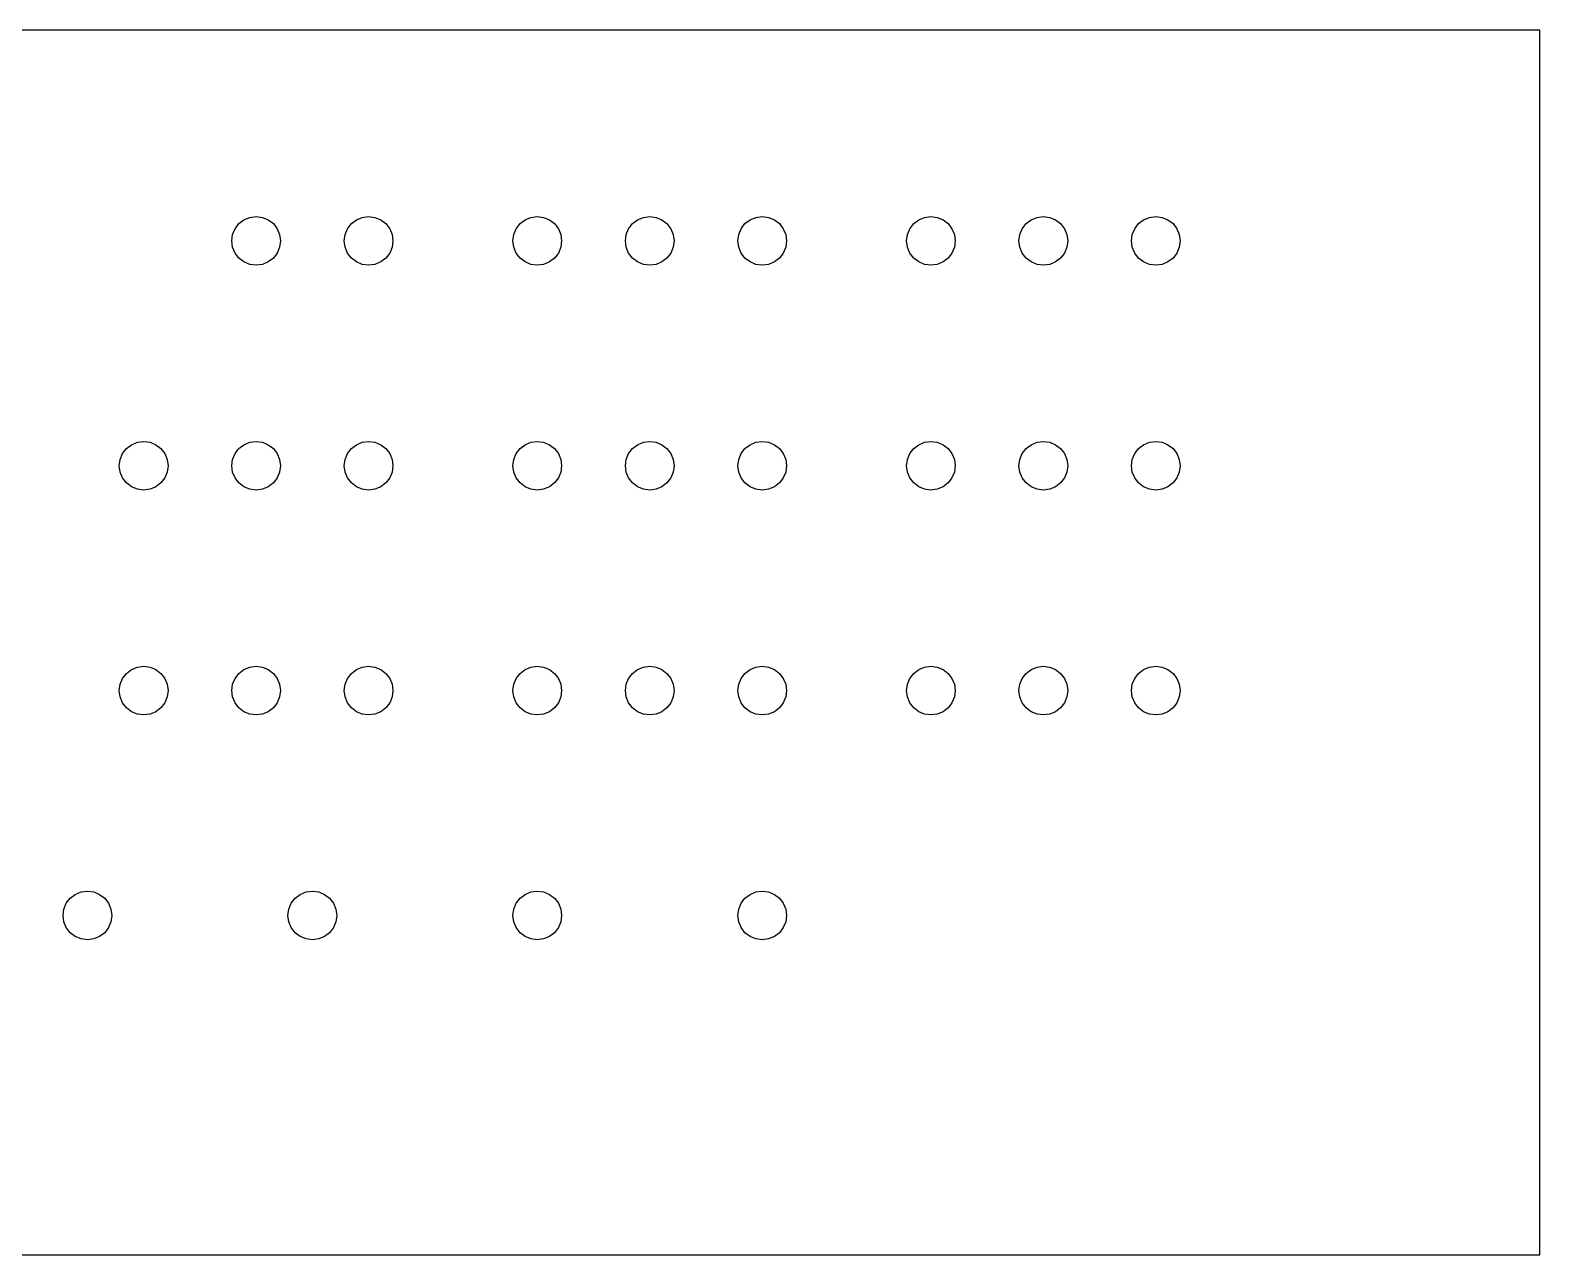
# Model space of a CAD drawing. Header units: millimetres. Extents: x -92 to 326, y -110 to 56.
# Drawn here: x 121.5 to 326.1, y -109.7 to 56.3 of the extents above; entities that cross this region are included whole.
import ezdxf

# ---------------------------------------------------------------- set-up
doc = ezdxf.new("R2010")
doc.units = ezdxf.units.MM

msp = doc.modelspace()

# ---------------------------------------------------------------- linework, layer by layer
for p, q in [((326.11, 56.29), (-91.89, 56.29)), ((326.11, -109.71), (326.11, 56.29)), ((150.5, 30.58), (151.3, 30.91)), ((151.3, 30.91), (152.15, 31.03)), ((152.15, 31.03), (153.01, 30.91)), ((153.01, 30.91), (153.8, 30.58)), ((165.74, 30.58), (166.54, 30.91)), ((166.54, 30.91), (167.39, 31.03)), ((167.39, 31.03), (168.25, 30.91)), ((168.25, 30.91), (169.04, 30.58)), ((188.6, 30.58), (189.4, 30.91)), ((189.4, 30.91), (190.25, 31.03)), ((190.25, 31.03), (191.11, 30.91)), ((191.11, 30.91), (191.9, 30.58)), ((203.84, 30.58), (204.64, 30.91)), ((204.64, 30.91), (205.49, 31.03)), ((205.49, 31.03), (206.35, 30.91)), ((206.35, 30.91), (207.14, 30.58)), ((219.08, 30.58), (219.88, 30.91)), ((219.88, 30.91), (220.73, 31.03)), ((220.73, 31.03), (221.59, 30.91)), ((221.59, 30.91), (222.38, 30.58)), ((241.94, 30.58), (242.74, 30.91)), ((242.74, 30.91), (243.59, 31.03)), ((243.59, 31.03), (244.45, 30.91)), ((244.45, 30.91), (245.24, 30.58)), ((257.18, 30.58), (257.98, 30.91)), ((257.98, 30.91), (258.83, 31.03)), ((258.83, 31.03), (259.69, 30.91)), ((259.69, 30.91), (260.48, 30.58)), ((272.42, 30.58), (273.22, 30.91)), ((273.22, 30.91), (274.07, 31.03)), ((274.07, 31.03), (274.93, 30.91)), ((274.93, 30.91), (275.72, 30.58)), ((148.97, 28.58), (149.29, 29.38)), ((149.29, 29.38), (149.82, 30.06)), ((149.82, 30.06), (150.5, 30.58)), ((153.8, 30.58), (154.49, 30.06)), ((154.49, 30.06), (155.01, 29.38)), ((155.01, 29.38), (155.34, 28.58)), ((164.21, 28.58), (164.53, 29.38)), ((164.53, 29.38), (165.06, 30.06)), ((165.06, 30.06), (165.74, 30.58)), ((169.04, 30.58), (169.73, 30.06)), ((169.73, 30.06), (170.25, 29.38)), ((170.25, 29.38), (170.58, 28.58)), ((187.07, 28.58), (187.39, 29.38)), ((187.39, 29.38), (187.92, 30.06)), ((187.92, 30.06), (188.6, 30.58)), ((191.9, 30.58), (192.59, 30.06)), ((192.59, 30.06), (193.11, 29.38)), ((193.11, 29.38), (193.44, 28.58)), ((202.31, 28.58), (202.63, 29.38)), ((202.63, 29.38), (203.16, 30.06)), ((203.16, 30.06), (203.84, 30.58)), ((207.14, 30.58), (207.83, 30.06)), ((207.83, 30.06), (208.35, 29.38)), ((208.35, 29.38), (208.68, 28.58)), ((217.55, 28.58), (217.87, 29.38)), ((217.87, 29.38), (218.4, 30.06)), ((218.4, 30.06), (219.08, 30.58)), ((222.38, 30.58), (223.07, 30.06)), ((223.07, 30.06), (223.59, 29.38)), ((223.59, 29.38), (223.92, 28.58)), ((240.41, 28.58), (240.73, 29.38)), ((240.73, 29.38), (241.26, 30.06)), ((241.26, 30.06), (241.94, 30.58)), ((245.24, 30.58), (245.93, 30.06)), ((245.93, 30.06), (246.45, 29.38)), ((246.45, 29.38), (246.78, 28.58)), ((255.65, 28.58), (255.97, 29.38)), ((255.97, 29.38), (256.5, 30.06)), ((256.5, 30.06), (257.18, 30.58)), ((260.48, 30.58), (261.17, 30.06)), ((261.17, 30.06), (261.69, 29.38)), ((261.69, 29.38), (262.02, 28.58)), ((270.89, 28.58), (271.21, 29.38)), ((271.21, 29.38), (271.74, 30.06)), ((271.74, 30.06), (272.42, 30.58)), ((275.72, 30.58), (276.41, 30.06)), ((276.41, 30.06), (276.93, 29.38)), ((276.93, 29.38), (277.26, 28.58)), ((148.85, 27.73), (148.97, 28.58)), ((148.97, 26.87), (148.85, 27.73)), ((149.29, 26.08), (148.97, 26.87)), ((155.34, 26.87), (155.01, 26.08)), ((155.34, 28.58), (155.45, 27.73)), ((155.45, 27.73), (155.34, 26.87)), ((164.09, 27.73), (164.21, 28.58)), ((164.21, 26.87), (164.09, 27.73)), ((164.53, 26.08), (164.21, 26.87)), ((170.58, 26.87), (170.25, 26.08)), ((170.58, 28.58), (170.69, 27.73)), ((170.69, 27.73), (170.58, 26.87)), ((186.95, 27.73), (187.07, 28.58)), ((187.07, 26.87), (186.95, 27.73)), ((187.39, 26.08), (187.07, 26.87)), ((193.44, 26.87), (193.11, 26.08)), ((193.44, 28.58), (193.55, 27.73)), ((193.55, 27.73), (193.44, 26.87)), ((202.19, 27.73), (202.31, 28.58)), ((202.31, 26.87), (202.19, 27.73)), ((202.63, 26.08), (202.31, 26.87)), ((208.68, 26.87), (208.35, 26.08)), ((208.68, 28.58), (208.79, 27.73)), ((208.79, 27.73), (208.68, 26.87)), ((217.43, 27.73), (217.55, 28.58)), ((217.55, 26.87), (217.43, 27.73)), ((217.87, 26.08), (217.55, 26.87)), ((223.92, 26.87), (223.59, 26.08)), ((223.92, 28.58), (224.03, 27.73)), ((224.03, 27.73), (223.92, 26.87)), ((240.29, 27.73), (240.41, 28.58)), ((240.41, 26.87), (240.29, 27.73)), ((240.73, 26.08), (240.41, 26.87)), ((246.78, 26.87), (246.45, 26.08)), ((246.78, 28.58), (246.89, 27.73)), ((246.89, 27.73), (246.78, 26.87)), ((255.53, 27.73), (255.65, 28.58)), ((255.65, 26.87), (255.53, 27.73)), ((255.97, 26.08), (255.65, 26.87)), ((262.02, 26.87), (261.69, 26.08)), ((262.02, 28.58), (262.13, 27.73)), ((262.13, 27.73), (262.02, 26.87)), ((270.77, 27.73), (270.89, 28.58)), ((270.89, 26.87), (270.77, 27.73)), ((271.21, 26.08), (270.89, 26.87)), ((277.26, 26.87), (276.93, 26.08)), ((277.26, 28.58), (277.37, 27.73)), ((277.37, 27.73), (277.26, 26.87)), ((149.82, 25.39), (149.29, 26.08)), ((150.5, 24.87), (149.82, 25.39)), ((151.3, 24.54), (150.5, 24.87)), ((153.8, 24.87), (153.01, 24.54)), ((154.49, 25.39), (153.8, 24.87)), ((155.01, 26.08), (154.49, 25.39)), ((165.06, 25.39), (164.53, 26.08)), ((165.74, 24.87), (165.06, 25.39)), ((166.54, 24.54), (165.74, 24.87)), ((169.04, 24.87), (168.25, 24.54)), ((169.73, 25.39), (169.04, 24.87)), ((170.25, 26.08), (169.73, 25.39)), ((187.92, 25.39), (187.39, 26.08)), ((188.6, 24.87), (187.92, 25.39)), ((189.4, 24.54), (188.6, 24.87)), ((191.9, 24.87), (191.11, 24.54)), ((192.59, 25.39), (191.9, 24.87)), ((193.11, 26.08), (192.59, 25.39)), ((203.16, 25.39), (202.63, 26.08)), ((203.84, 24.87), (203.16, 25.39)), ((204.64, 24.54), (203.84, 24.87)), ((207.14, 24.87), (206.35, 24.54)), ((207.83, 25.39), (207.14, 24.87)), ((208.35, 26.08), (207.83, 25.39)), ((218.4, 25.39), (217.87, 26.08)), ((219.08, 24.87), (218.4, 25.39)), ((219.88, 24.54), (219.08, 24.87)), ((222.38, 24.87), (221.59, 24.54)), ((223.07, 25.39), (222.38, 24.87)), ((223.59, 26.08), (223.07, 25.39)), ((241.26, 25.39), (240.73, 26.08)), ((241.94, 24.87), (241.26, 25.39)), ((242.74, 24.54), (241.94, 24.87)), ((245.24, 24.87), (244.45, 24.54)), ((245.93, 25.39), (245.24, 24.87)), ((246.45, 26.08), (245.93, 25.39)), ((256.5, 25.39), (255.97, 26.08)), ((257.18, 24.87), (256.5, 25.39)), ((257.98, 24.54), (257.18, 24.87)), ((260.48, 24.87), (259.69, 24.54)), ((261.17, 25.39), (260.48, 24.87)), ((261.69, 26.08), (261.17, 25.39)), ((271.74, 25.39), (271.21, 26.08)), ((272.42, 24.87), (271.74, 25.39)), ((273.22, 24.54), (272.42, 24.87)), ((275.72, 24.87), (274.93, 24.54)), ((276.41, 25.39), (275.72, 24.87)), ((276.93, 26.08), (276.41, 25.39)), ((152.15, 24.43), (151.3, 24.54)), ((153.01, 24.54), (152.15, 24.43)), ((167.39, 24.43), (166.54, 24.54)), ((168.25, 24.54), (167.39, 24.43)), ((190.25, 24.43), (189.4, 24.54)), ((191.11, 24.54), (190.25, 24.43)), ((205.49, 24.43), (204.64, 24.54)), ((206.35, 24.54), (205.49, 24.43)), ((220.73, 24.43), (219.88, 24.54)), ((221.59, 24.54), (220.73, 24.43)), ((243.59, 24.43), (242.74, 24.54)), ((244.45, 24.54), (243.59, 24.43)), ((258.83, 24.43), (257.98, 24.54)), ((259.69, 24.54), (258.83, 24.43)), ((274.07, 24.43), (273.22, 24.54)), ((274.93, 24.54), (274.07, 24.43)), ((134.58, -0.42), (135.26, 0.1)), ((135.26, 0.1), (136.06, 0.43)), ((136.06, 0.43), (136.91, 0.55)), ((136.91, 0.55), (137.77, 0.43)), ((137.77, 0.43), (138.56, 0.1)), ((138.56, 0.1), (139.25, -0.42)), ((149.82, -0.42), (150.5, 0.1)), ((150.5, 0.1), (151.3, 0.43)), ((151.3, 0.43), (152.15, 0.55)), ((152.15, 0.55), (153.01, 0.43)), ((153.01, 0.43), (153.8, 0.1)), ((153.8, 0.1), (154.49, -0.42)), ((165.06, -0.42), (165.74, 0.1)), ((165.74, 0.1), (166.54, 0.43)), ((166.54, 0.43), (167.39, 0.55)), ((167.39, 0.55), (168.25, 0.43)), ((168.25, 0.43), (169.04, 0.1)), ((169.04, 0.1), (169.73, -0.42)), ((187.92, -0.42), (188.6, 0.1)), ((188.6, 0.1), (189.4, 0.43)), ((189.4, 0.43), (190.25, 0.55)), ((190.25, 0.55), (191.11, 0.43)), ((191.11, 0.43), (191.9, 0.1)), ((191.9, 0.1), (192.59, -0.42)), ((203.16, -0.42), (203.84, 0.1)), ((203.84, 0.1), (204.64, 0.43)), ((204.64, 0.43), (205.49, 0.55)), ((205.49, 0.55), (206.35, 0.43)), ((206.35, 0.43), (207.14, 0.1)), ((207.14, 0.1), (207.83, -0.42)), ((218.4, -0.42), (219.08, 0.1)), ((219.08, 0.1), (219.88, 0.43)), ((219.88, 0.43), (220.73, 0.55)), ((220.73, 0.55), (221.59, 0.43)), ((221.59, 0.43), (222.38, 0.1)), ((222.38, 0.1), (223.07, -0.42)), ((241.26, -0.42), (241.94, 0.1)), ((241.94, 0.1), (242.74, 0.43)), ((242.74, 0.43), (243.59, 0.55)), ((243.59, 0.55), (244.45, 0.43)), ((244.45, 0.43), (245.24, 0.1)), ((245.24, 0.1), (245.93, -0.42)), ((256.5, -0.42), (257.18, 0.1)), ((257.18, 0.1), (257.98, 0.43)), ((257.98, 0.43), (258.83, 0.55)), ((258.83, 0.55), (259.69, 0.43)), ((259.69, 0.43), (260.48, 0.1)), ((260.48, 0.1), (261.17, -0.42)), ((271.74, -0.42), (272.42, 0.1)), ((272.42, 0.1), (273.22, 0.43)), ((273.22, 0.43), (274.07, 0.55)), ((274.07, 0.55), (274.93, 0.43)), ((274.93, 0.43), (275.72, 0.1)), ((275.72, 0.1), (276.41, -0.42)), ((133.61, -2.75), (133.73, -1.9)), ((133.73, -1.9), (134.05, -1.1)), ((134.05, -1.1), (134.58, -0.42)), ((139.25, -0.42), (139.77, -1.1)), ((139.77, -1.1), (140.1, -1.9)), ((140.1, -1.9), (140.21, -2.75)), ((148.85, -2.75), (148.97, -1.9)), ((148.97, -1.9), (149.29, -1.1)), ((149.29, -1.1), (149.82, -0.42)), ((154.49, -0.42), (155.01, -1.1)), ((155.01, -1.1), (155.34, -1.9)), ((155.34, -1.9), (155.45, -2.75)), ((164.09, -2.75), (164.21, -1.9)), ((164.21, -1.9), (164.53, -1.1)), ((164.53, -1.1), (165.06, -0.42)), ((169.73, -0.42), (170.25, -1.1)), ((170.25, -1.1), (170.58, -1.9)), ((170.58, -1.9), (170.69, -2.75)), ((186.95, -2.75), (187.07, -1.9)), ((187.07, -1.9), (187.39, -1.1)), ((187.39, -1.1), (187.92, -0.42)), ((192.59, -0.42), (193.11, -1.1)), ((193.11, -1.1), (193.44, -1.9)), ((193.44, -1.9), (193.55, -2.75)), ((202.19, -2.75), (202.31, -1.9)), ((202.31, -1.9), (202.63, -1.1)), ((202.63, -1.1), (203.16, -0.42)), ((207.83, -0.42), (208.35, -1.1)), ((208.35, -1.1), (208.68, -1.9)), ((208.68, -1.9), (208.79, -2.75)), ((217.43, -2.75), (217.55, -1.9)), ((217.55, -1.9), (217.87, -1.1)), ((217.87, -1.1), (218.4, -0.42)), ((223.07, -0.42), (223.59, -1.1)), ((223.59, -1.1), (223.92, -1.9)), ((223.92, -1.9), (224.03, -2.75)), ((240.29, -2.75), (240.41, -1.9)), ((240.41, -1.9), (240.73, -1.1)), ((240.73, -1.1), (241.26, -0.42)), ((245.93, -0.42), (246.45, -1.1)), ((246.45, -1.1), (246.78, -1.9)), ((246.78, -1.9), (246.89, -2.75)), ((255.53, -2.75), (255.65, -1.9)), ((255.65, -1.9), (255.97, -1.1)), ((255.97, -1.1), (256.5, -0.42)), ((261.17, -0.42), (261.69, -1.1)), ((261.69, -1.1), (262.02, -1.9)), ((262.02, -1.9), (262.13, -2.75)), ((270.77, -2.75), (270.89, -1.9)), ((270.89, -1.9), (271.21, -1.1)), ((271.21, -1.1), (271.74, -0.42)), ((276.41, -0.42), (276.93, -1.1)), ((276.93, -1.1), (277.26, -1.9)), ((277.26, -1.9), (277.37, -2.75)), ((133.73, -3.61), (133.61, -2.75)), ((134.05, -4.4), (133.73, -3.61)), ((140.1, -3.61), (139.77, -4.4)), ((140.21, -2.75), (140.1, -3.61)), ((148.97, -3.61), (148.85, -2.75)), ((149.29, -4.4), (148.97, -3.61)), ((155.34, -3.61), (155.01, -4.4)), ((155.45, -2.75), (155.34, -3.61)), ((164.21, -3.61), (164.09, -2.75)), ((164.53, -4.4), (164.21, -3.61)), ((170.58, -3.61), (170.25, -4.4)), ((170.69, -2.75), (170.58, -3.61)), ((187.07, -3.61), (186.95, -2.75)), ((187.39, -4.4), (187.07, -3.61)), ((193.44, -3.61), (193.11, -4.4)), ((193.55, -2.75), (193.44, -3.61)), ((202.31, -3.61), (202.19, -2.75)), ((202.63, -4.4), (202.31, -3.61)), ((208.68, -3.61), (208.35, -4.4)), ((208.79, -2.75), (208.68, -3.61)), ((217.55, -3.61), (217.43, -2.75)), ((217.87, -4.4), (217.55, -3.61)), ((223.92, -3.61), (223.59, -4.4)), ((224.03, -2.75), (223.92, -3.61)), ((240.41, -3.61), (240.29, -2.75)), ((240.73, -4.4), (240.41, -3.61)), ((246.78, -3.61), (246.45, -4.4)), ((246.89, -2.75), (246.78, -3.61)), ((255.65, -3.61), (255.53, -2.75)), ((255.97, -4.4), (255.65, -3.61)), ((262.02, -3.61), (261.69, -4.4)), ((262.13, -2.75), (262.02, -3.61)), ((270.89, -3.61), (270.77, -2.75)), ((271.21, -4.4), (270.89, -3.61)), ((277.26, -3.61), (276.93, -4.4)), ((277.37, -2.75), (277.26, -3.61)), ((134.58, -5.09), (134.05, -4.4)), ((135.26, -5.61), (134.58, -5.09)), ((136.06, -5.94), (135.26, -5.61)), ((136.91, -6.05), (136.06, -5.94)), ((137.77, -5.94), (136.91, -6.05)), ((138.56, -5.61), (137.77, -5.94)), ((139.25, -5.09), (138.56, -5.61)), ((139.77, -4.4), (139.25, -5.09)), ((149.82, -5.09), (149.29, -4.4)), ((150.5, -5.61), (149.82, -5.09)), ((151.3, -5.94), (150.5, -5.61)), ((152.15, -6.05), (151.3, -5.94)), ((153.01, -5.94), (152.15, -6.05)), ((153.8, -5.61), (153.01, -5.94)), ((154.49, -5.09), (153.8, -5.61)), ((155.01, -4.4), (154.49, -5.09)), ((165.06, -5.09), (164.53, -4.4)), ((165.74, -5.61), (165.06, -5.09)), ((166.54, -5.94), (165.74, -5.61)), ((167.39, -6.05), (166.54, -5.94)), ((168.25, -5.94), (167.39, -6.05)), ((169.04, -5.61), (168.25, -5.94)), ((169.73, -5.09), (169.04, -5.61)), ((170.25, -4.4), (169.73, -5.09)), ((187.92, -5.09), (187.39, -4.4)), ((188.6, -5.61), (187.92, -5.09)), ((189.4, -5.94), (188.6, -5.61)), ((190.25, -6.05), (189.4, -5.94)), ((191.11, -5.94), (190.25, -6.05)), ((191.9, -5.61), (191.11, -5.94)), ((192.59, -5.09), (191.9, -5.61)), ((193.11, -4.4), (192.59, -5.09)), ((203.16, -5.09), (202.63, -4.4)), ((203.84, -5.61), (203.16, -5.09)), ((204.64, -5.94), (203.84, -5.61)), ((205.49, -6.05), (204.64, -5.94)), ((206.35, -5.94), (205.49, -6.05)), ((207.14, -5.61), (206.35, -5.94)), ((207.83, -5.09), (207.14, -5.61)), ((208.35, -4.4), (207.83, -5.09)), ((218.4, -5.09), (217.87, -4.4)), ((219.08, -5.61), (218.4, -5.09)), ((219.88, -5.94), (219.08, -5.61)), ((220.73, -6.05), (219.88, -5.94)), ((221.59, -5.94), (220.73, -6.05)), ((222.38, -5.61), (221.59, -5.94)), ((223.07, -5.09), (222.38, -5.61)), ((223.59, -4.4), (223.07, -5.09)), ((241.26, -5.09), (240.73, -4.4)), ((241.94, -5.61), (241.26, -5.09)), ((242.74, -5.94), (241.94, -5.61)), ((243.59, -6.05), (242.74, -5.94)), ((244.45, -5.94), (243.59, -6.05)), ((245.24, -5.61), (244.45, -5.94)), ((245.93, -5.09), (245.24, -5.61)), ((246.45, -4.4), (245.93, -5.09)), ((256.5, -5.09), (255.97, -4.4)), ((257.18, -5.61), (256.5, -5.09)), ((257.98, -5.94), (257.18, -5.61)), ((258.83, -6.05), (257.98, -5.94)), ((259.69, -5.94), (258.83, -6.05)), ((260.48, -5.61), (259.69, -5.94)), ((261.17, -5.09), (260.48, -5.61)), ((261.69, -4.4), (261.17, -5.09)), ((271.74, -5.09), (271.21, -4.4)), ((272.42, -5.61), (271.74, -5.09)), ((273.22, -5.94), (272.42, -5.61)), ((274.07, -6.05), (273.22, -5.94)), ((274.93, -5.94), (274.07, -6.05)), ((275.72, -5.61), (274.93, -5.94)), ((276.41, -5.09), (275.72, -5.61)), ((276.93, -4.4), (276.41, -5.09)), ((134.58, -30.9), (135.26, -30.38)), ((135.26, -30.38), (136.06, -30.05)), ((136.06, -30.05), (136.91, -29.93)), ((136.91, -29.93), (137.77, -30.05)), ((137.77, -30.05), (138.56, -30.38)), ((138.56, -30.38), (139.25, -30.9)), ((149.82, -30.9), (150.5, -30.38)), ((150.5, -30.38), (151.3, -30.05)), ((151.3, -30.05), (152.15, -29.93)), ((152.15, -29.93), (153.01, -30.05)), ((153.01, -30.05), (153.8, -30.38)), ((153.8, -30.38), (154.49, -30.9)), ((165.06, -30.9), (165.74, -30.38)), ((165.74, -30.38), (166.54, -30.05)), ((166.54, -30.05), (167.39, -29.93)), ((167.39, -29.93), (168.25, -30.05)), ((168.25, -30.05), (169.04, -30.38)), ((169.04, -30.38), (169.73, -30.9)), ((187.92, -30.9), (188.6, -30.38)), ((188.6, -30.38), (189.4, -30.05)), ((189.4, -30.05), (190.25, -29.93)), ((190.25, -29.93), (191.11, -30.05)), ((191.11, -30.05), (191.9, -30.38)), ((191.9, -30.38), (192.59, -30.9)), ((203.16, -30.9), (203.84, -30.38)), ((203.84, -30.38), (204.64, -30.05)), ((204.64, -30.05), (205.49, -29.93)), ((205.49, -29.93), (206.35, -30.05)), ((206.35, -30.05), (207.14, -30.38)), ((207.14, -30.38), (207.83, -30.9)), ((218.4, -30.9), (219.08, -30.38)), ((219.08, -30.38), (219.88, -30.05)), ((219.88, -30.05), (220.73, -29.93)), ((220.73, -29.93), (221.59, -30.05)), ((221.59, -30.05), (222.38, -30.38)), ((222.38, -30.38), (223.07, -30.9)), ((241.26, -30.9), (241.94, -30.38)), ((241.94, -30.38), (242.74, -30.05)), ((242.74, -30.05), (243.59, -29.93)), ((243.59, -29.93), (244.45, -30.05)), ((244.45, -30.05), (245.24, -30.38)), ((245.24, -30.38), (245.93, -30.9)), ((256.5, -30.9), (257.18, -30.38)), ((257.18, -30.38), (257.98, -30.05)), ((257.98, -30.05), (258.83, -29.93)), ((258.83, -29.93), (259.69, -30.05)), ((259.69, -30.05), (260.48, -30.38)), ((260.48, -30.38), (261.17, -30.9)), ((271.74, -30.9), (272.42, -30.38)), ((272.42, -30.38), (273.22, -30.05)), ((273.22, -30.05), (274.07, -29.93)), ((274.07, -29.93), (274.93, -30.05)), ((274.93, -30.05), (275.72, -30.38)), ((275.72, -30.38), (276.41, -30.9)), ((133.61, -33.23), (133.73, -32.38)), ((133.73, -32.38), (134.05, -31.58)), ((134.05, -31.58), (134.58, -30.9)), ((139.25, -30.9), (139.77, -31.58)), ((139.77, -31.58), (140.1, -32.38)), ((140.1, -32.38), (140.21, -33.23)), ((148.85, -33.23), (148.97, -32.38)), ((148.97, -32.38), (149.29, -31.58)), ((149.29, -31.58), (149.82, -30.9)), ((154.49, -30.9), (155.01, -31.58)), ((155.01, -31.58), (155.34, -32.38)), ((155.34, -32.38), (155.45, -33.23)), ((164.09, -33.23), (164.21, -32.38)), ((164.21, -32.38), (164.53, -31.58)), ((164.53, -31.58), (165.06, -30.9)), ((169.73, -30.9), (170.25, -31.58)), ((170.25, -31.58), (170.58, -32.38)), ((170.58, -32.38), (170.69, -33.23)), ((186.95, -33.23), (187.07, -32.38)), ((187.07, -32.38), (187.39, -31.58)), ((187.39, -31.58), (187.92, -30.9)), ((192.59, -30.9), (193.11, -31.58)), ((193.11, -31.58), (193.44, -32.38)), ((193.44, -32.38), (193.55, -33.23)), ((202.19, -33.23), (202.31, -32.38)), ((202.31, -32.38), (202.63, -31.58)), ((202.63, -31.58), (203.16, -30.9)), ((207.83, -30.9), (208.35, -31.58)), ((208.35, -31.58), (208.68, -32.38)), ((208.68, -32.38), (208.79, -33.23)), ((217.43, -33.23), (217.55, -32.38)), ((217.55, -32.38), (217.87, -31.58)), ((217.87, -31.58), (218.4, -30.9)), ((223.07, -30.9), (223.59, -31.58)), ((223.59, -31.58), (223.92, -32.38)), ((223.92, -32.38), (224.03, -33.23)), ((240.29, -33.23), (240.41, -32.38)), ((240.41, -32.38), (240.73, -31.58)), ((240.73, -31.58), (241.26, -30.9)), ((245.93, -30.9), (246.45, -31.58)), ((246.45, -31.58), (246.78, -32.38)), ((246.78, -32.38), (246.89, -33.23)), ((255.53, -33.23), (255.65, -32.38)), ((255.65, -32.38), (255.97, -31.58)), ((255.97, -31.58), (256.5, -30.9)), ((261.17, -30.9), (261.69, -31.58)), ((261.69, -31.58), (262.02, -32.38)), ((262.02, -32.38), (262.13, -33.23)), ((270.77, -33.23), (270.89, -32.38)), ((270.89, -32.38), (271.21, -31.58)), ((271.21, -31.58), (271.74, -30.9)), ((276.41, -30.9), (276.93, -31.58)), ((276.93, -31.58), (277.26, -32.38)), ((277.26, -32.38), (277.37, -33.23)), ((133.73, -34.09), (133.61, -33.23)), ((134.05, -34.88), (133.73, -34.09)), ((140.1, -34.09), (139.77, -34.88)), ((140.21, -33.23), (140.1, -34.09)), ((148.97, -34.09), (148.85, -33.23)), ((149.29, -34.88), (148.97, -34.09)), ((155.34, -34.09), (155.01, -34.88)), ((155.45, -33.23), (155.34, -34.09)), ((164.21, -34.09), (164.09, -33.23)), ((164.53, -34.88), (164.21, -34.09)), ((170.58, -34.09), (170.25, -34.88)), ((170.69, -33.23), (170.58, -34.09)), ((187.07, -34.09), (186.95, -33.23)), ((187.39, -34.88), (187.07, -34.09)), ((193.44, -34.09), (193.11, -34.88)), ((193.55, -33.23), (193.44, -34.09)), ((202.31, -34.09), (202.19, -33.23)), ((202.63, -34.88), (202.31, -34.09)), ((208.68, -34.09), (208.35, -34.88)), ((208.79, -33.23), (208.68, -34.09)), ((217.55, -34.09), (217.43, -33.23)), ((217.87, -34.88), (217.55, -34.09)), ((223.92, -34.09), (223.59, -34.88)), ((224.03, -33.23), (223.92, -34.09)), ((240.41, -34.09), (240.29, -33.23)), ((240.73, -34.88), (240.41, -34.09)), ((246.78, -34.09), (246.45, -34.88)), ((246.89, -33.23), (246.78, -34.09)), ((255.65, -34.09), (255.53, -33.23)), ((255.97, -34.88), (255.65, -34.09)), ((262.02, -34.09), (261.69, -34.88)), ((262.13, -33.23), (262.02, -34.09)), ((270.89, -34.09), (270.77, -33.23)), ((271.21, -34.88), (270.89, -34.09)), ((277.26, -34.09), (276.93, -34.88)), ((277.37, -33.23), (277.26, -34.09)), ((134.58, -35.57), (134.05, -34.88)), ((135.26, -36.09), (134.58, -35.57)), ((136.06, -36.42), (135.26, -36.09)), ((136.91, -36.53), (136.06, -36.42)), ((137.77, -36.42), (136.91, -36.53)), ((138.56, -36.09), (137.77, -36.42)), ((139.25, -35.57), (138.56, -36.09)), ((139.77, -34.88), (139.25, -35.57)), ((149.82, -35.57), (149.29, -34.88)), ((150.5, -36.09), (149.82, -35.57)), ((151.3, -36.42), (150.5, -36.09)), ((152.15, -36.53), (151.3, -36.42)), ((153.01, -36.42), (152.15, -36.53)), ((153.8, -36.09), (153.01, -36.42)), ((154.49, -35.57), (153.8, -36.09)), ((155.01, -34.88), (154.49, -35.57)), ((165.06, -35.57), (164.53, -34.88)), ((165.74, -36.09), (165.06, -35.57)), ((166.54, -36.42), (165.74, -36.09)), ((167.39, -36.53), (166.54, -36.42)), ((168.25, -36.42), (167.39, -36.53)), ((169.04, -36.09), (168.25, -36.42)), ((169.73, -35.57), (169.04, -36.09)), ((170.25, -34.88), (169.73, -35.57)), ((187.92, -35.57), (187.39, -34.88)), ((188.6, -36.09), (187.92, -35.57)), ((189.4, -36.42), (188.6, -36.09)), ((190.25, -36.53), (189.4, -36.42)), ((191.11, -36.42), (190.25, -36.53)), ((191.9, -36.09), (191.11, -36.42)), ((192.59, -35.57), (191.9, -36.09)), ((193.11, -34.88), (192.59, -35.57)), ((203.16, -35.57), (202.63, -34.88)), ((203.84, -36.09), (203.16, -35.57)), ((204.64, -36.42), (203.84, -36.09)), ((205.49, -36.53), (204.64, -36.42)), ((206.35, -36.42), (205.49, -36.53)), ((207.14, -36.09), (206.35, -36.42)), ((207.83, -35.57), (207.14, -36.09)), ((208.35, -34.88), (207.83, -35.57)), ((218.4, -35.57), (217.87, -34.88)), ((219.08, -36.09), (218.4, -35.57)), ((219.88, -36.42), (219.08, -36.09)), ((220.73, -36.53), (219.88, -36.42)), ((221.59, -36.42), (220.73, -36.53)), ((222.38, -36.09), (221.59, -36.42)), ((223.07, -35.57), (222.38, -36.09)), ((223.59, -34.88), (223.07, -35.57)), ((241.26, -35.57), (240.73, -34.88)), ((241.94, -36.09), (241.26, -35.57)), ((242.74, -36.42), (241.94, -36.09)), ((243.59, -36.53), (242.74, -36.42)), ((244.45, -36.42), (243.59, -36.53)), ((245.24, -36.09), (244.45, -36.42)), ((245.93, -35.57), (245.24, -36.09)), ((246.45, -34.88), (245.93, -35.57)), ((256.5, -35.57), (255.97, -34.88)), ((257.18, -36.09), (256.5, -35.57)), ((257.98, -36.42), (257.18, -36.09)), ((258.83, -36.53), (257.98, -36.42)), ((259.69, -36.42), (258.83, -36.53)), ((260.48, -36.09), (259.69, -36.42)), ((261.17, -35.57), (260.48, -36.09)), ((261.69, -34.88), (261.17, -35.57)), ((271.74, -35.57), (271.21, -34.88)), ((272.42, -36.09), (271.74, -35.57)), ((273.22, -36.42), (272.42, -36.09)), ((274.07, -36.53), (273.22, -36.42)), ((274.93, -36.42), (274.07, -36.53)), ((275.72, -36.09), (274.93, -36.42)), ((276.41, -35.57), (275.72, -36.09)), ((276.93, -34.88), (276.41, -35.57)), ((126.96, -61.38), (127.64, -60.86)), ((127.64, -60.86), (128.44, -60.53)), ((128.44, -60.53), (129.29, -60.41)), ((129.29, -60.41), (130.15, -60.53)), ((130.15, -60.53), (130.94, -60.86)), ((130.94, -60.86), (131.63, -61.38)), ((157.44, -61.38), (158.12, -60.86)), ((158.12, -60.86), (158.92, -60.53)), ((158.92, -60.53), (159.77, -60.41)), ((159.77, -60.41), (160.63, -60.53)), ((160.63, -60.53), (161.42, -60.86)), ((161.42, -60.86), (162.11, -61.38)), ((187.92, -61.38), (188.6, -60.86)), ((188.6, -60.86), (189.4, -60.53)), ((189.4, -60.53), (190.25, -60.41)), ((190.25, -60.41), (191.11, -60.53)), ((191.11, -60.53), (191.9, -60.86)), ((191.9, -60.86), (192.59, -61.38)), ((218.4, -61.38), (219.08, -60.86)), ((219.08, -60.86), (219.88, -60.53)), ((219.88, -60.53), (220.73, -60.41)), ((220.73, -60.41), (221.59, -60.53)), ((221.59, -60.53), (222.38, -60.86)), ((222.38, -60.86), (223.07, -61.38)), ((125.99, -63.71), (126.11, -62.86)), ((126.11, -62.86), (126.43, -62.06)), ((126.43, -62.06), (126.96, -61.38)), ((131.63, -61.38), (132.15, -62.06)), ((132.15, -62.06), (132.48, -62.86)), ((132.48, -62.86), (132.59, -63.71)), ((156.47, -63.71), (156.59, -62.86)), ((156.59, -62.86), (156.91, -62.06)), ((156.91, -62.06), (157.44, -61.38)), ((162.11, -61.38), (162.63, -62.06)), ((162.63, -62.06), (162.96, -62.86)), ((162.96, -62.86), (163.07, -63.71)), ((186.95, -63.71), (187.07, -62.86)), ((187.07, -62.86), (187.39, -62.06)), ((187.39, -62.06), (187.92, -61.38)), ((192.59, -61.38), (193.11, -62.06)), ((193.11, -62.06), (193.44, -62.86)), ((193.44, -62.86), (193.55, -63.71)), ((217.43, -63.71), (217.55, -62.86)), ((217.55, -62.86), (217.87, -62.06)), ((217.87, -62.06), (218.4, -61.38)), ((223.07, -61.38), (223.59, -62.06)), ((223.59, -62.06), (223.92, -62.86)), ((223.92, -62.86), (224.03, -63.71)), ((126.11, -64.57), (125.99, -63.71)), ((126.43, -65.36), (126.11, -64.57)), ((126.96, -66.05), (126.43, -65.36)), ((132.15, -65.36), (131.63, -66.05)), ((132.48, -64.57), (132.15, -65.36)), ((132.59, -63.71), (132.48, -64.57)), ((156.59, -64.57), (156.47, -63.71)), ((156.91, -65.36), (156.59, -64.57)), ((157.44, -66.05), (156.91, -65.36)), ((162.63, -65.36), (162.11, -66.05)), ((162.96, -64.57), (162.63, -65.36)), ((163.07, -63.71), (162.96, -64.57)), ((187.07, -64.57), (186.95, -63.71)), ((187.39, -65.36), (187.07, -64.57)), ((187.92, -66.05), (187.39, -65.36)), ((193.11, -65.36), (192.59, -66.05)), ((193.44, -64.57), (193.11, -65.36)), ((193.55, -63.71), (193.44, -64.57)), ((217.55, -64.57), (217.43, -63.71)), ((217.87, -65.36), (217.55, -64.57)), ((218.4, -66.05), (217.87, -65.36)), ((223.59, -65.36), (223.07, -66.05)), ((223.92, -64.57), (223.59, -65.36)), ((224.03, -63.71), (223.92, -64.57)), ((127.64, -66.57), (126.96, -66.05)), ((128.44, -66.9), (127.64, -66.57)), ((129.29, -67.01), (128.44, -66.9)), ((130.15, -66.9), (129.29, -67.01)), ((130.94, -66.57), (130.15, -66.9)), ((131.63, -66.05), (130.94, -66.57)), ((158.12, -66.57), (157.44, -66.05)), ((158.92, -66.9), (158.12, -66.57)), ((159.77, -67.01), (158.92, -66.9)), ((160.63, -66.9), (159.77, -67.01)), ((161.42, -66.57), (160.63, -66.9)), ((162.11, -66.05), (161.42, -66.57)), ((188.6, -66.57), (187.92, -66.05)), ((189.4, -66.9), (188.6, -66.57)), ((190.25, -67.01), (189.4, -66.9)), ((191.11, -66.9), (190.25, -67.01)), ((191.9, -66.57), (191.11, -66.9)), ((192.59, -66.05), (191.9, -66.57)), ((219.08, -66.57), (218.4, -66.05)), ((219.88, -66.9), (219.08, -66.57)), ((220.73, -67.01), (219.88, -66.9)), ((221.59, -66.9), (220.73, -67.01)), ((222.38, -66.57), (221.59, -66.9)), ((223.07, -66.05), (222.38, -66.57)), ((-91.89, -109.71), (326.11, -109.71))]:
    msp.add_line(p, q)

doc.saveas('drawing.dxf')
